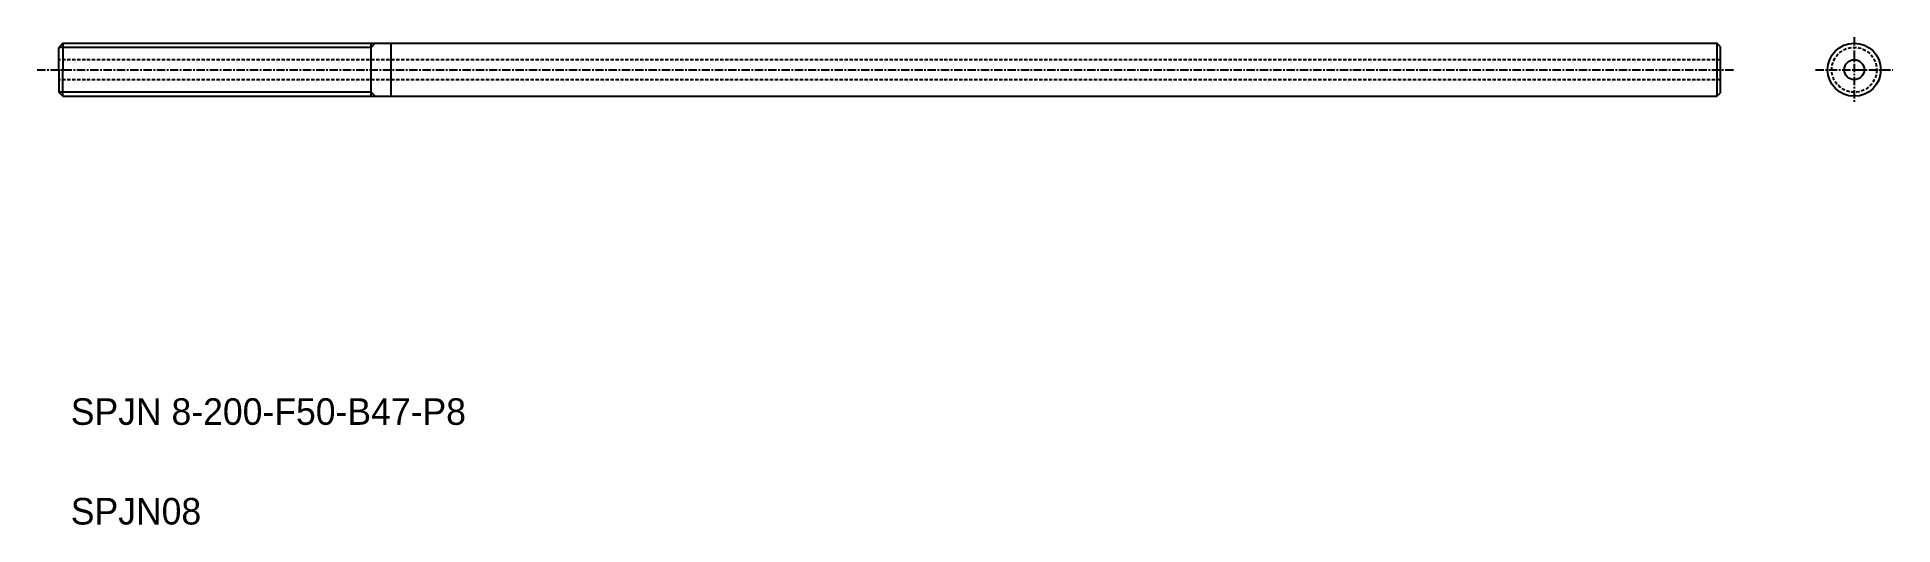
# Model space of a CAD drawing. Extents: x 80 to 359, y 118 to 192.
import ezdxf

# ---------------------------------------------------------------- set-up
doc = ezdxf.new("R2010")
doc.units = 0
doc.linetypes.add('CENTER', pattern=[2, 1.25, -0.25, 0.25, -0.25])
doc.linetypes.add('DASHED', pattern=[0.75, 0.5, -0.25])
doc.layers.get('0').update_dxf_attribs({"linetype": 'CONTINUOUS'})
doc.layers.add('CENTER', color=1, linetype='CENTER')

msp = doc.modelspace()

# ---------------------------------------------------------------- linework, layer by layer
at = {"color": 7, "linetype": 'CONTINUOUS'}
for p, q in [((83.88, 190.75), (83.25, 190.12)), ((83.25, 186.75), (83.25, 190.12)), ((83.88, 190.75), (133.75, 190.75)), ((83.88, 190.75), (83.88, 186.75)), ((130.25, 182.75), (130.25, 190.75)), ((133.25, 182.75), (133.25, 190.75)), ((133.75, 190.75), (332.75, 190.75)), ((332.75, 190.75), (332.75, 182.75)), ((333.25, 190.25), (332.75, 190.75)), ((333.25, 190.25), (333.25, 183.25)), ((83.25, 186.75), (83.25, 183.37)), ((83.88, 182.75), (83.88, 186.75)), ((83.88, 182.75), (83.25, 183.37)), ((83.88, 182.75), (133.75, 182.75)), ((133.75, 182.75), (332.75, 182.75)), ((332.75, 182.75), (333.25, 183.25))]:
    msp.add_line(p, q, dxfattribs=at)
at = {"color": 3, "linetype": 'CONTINUOUS'}
for p, q in [((130.25, 190.12), (83.25, 190.12)), ((130.25, 190.12), (130.88, 190.75)), ((130.25, 183.37), (83.25, 183.37)), ((130.25, 183.37), (130.88, 182.75))]:
    msp.add_line(p, q, dxfattribs=at)
at = {"color": 3, "linetype": 'DASHED'}
for p, q in [((333.25, 188.25), (83.25, 188.25)), ((333.25, 185.25), (83.25, 185.25))]:
    msp.add_line(p, q, dxfattribs=at)
at = {"color": 7, "linetype": 'CONTINUOUS'}
for radius in [4, 1.5]:
    msp.add_circle((353.41, 186.75), radius, dxfattribs=at)
at = {"color": 3, "linetype": 'DASHED'}
msp.add_circle((353.41, 186.75), 3.38, dxfattribs=at)
at = {"layer": 'CENTER', "color": 1, "linetype": 'CENTER'}
for p, q in [((353.41, 191.66), (353.41, 181.84)), ((79.99, 186.75), (335.47, 186.75)), ((347.6, 186.75), (359.22, 186.75))]:
    msp.add_line(p, q, dxfattribs=at)

# ---------------------------------------------------------------- texts
at = {"color": 7, "linetype": 'CONTINUOUS'}
for s, p in [('SPJN 8-200-F50-B47-P8', (85.06, 133.31)), ('SPJN08', (85.06, 118.31))]:
    msp.add_text(s, height=4, dxfattribs=at).set_placement(p)

doc.saveas('drawing.dxf')
